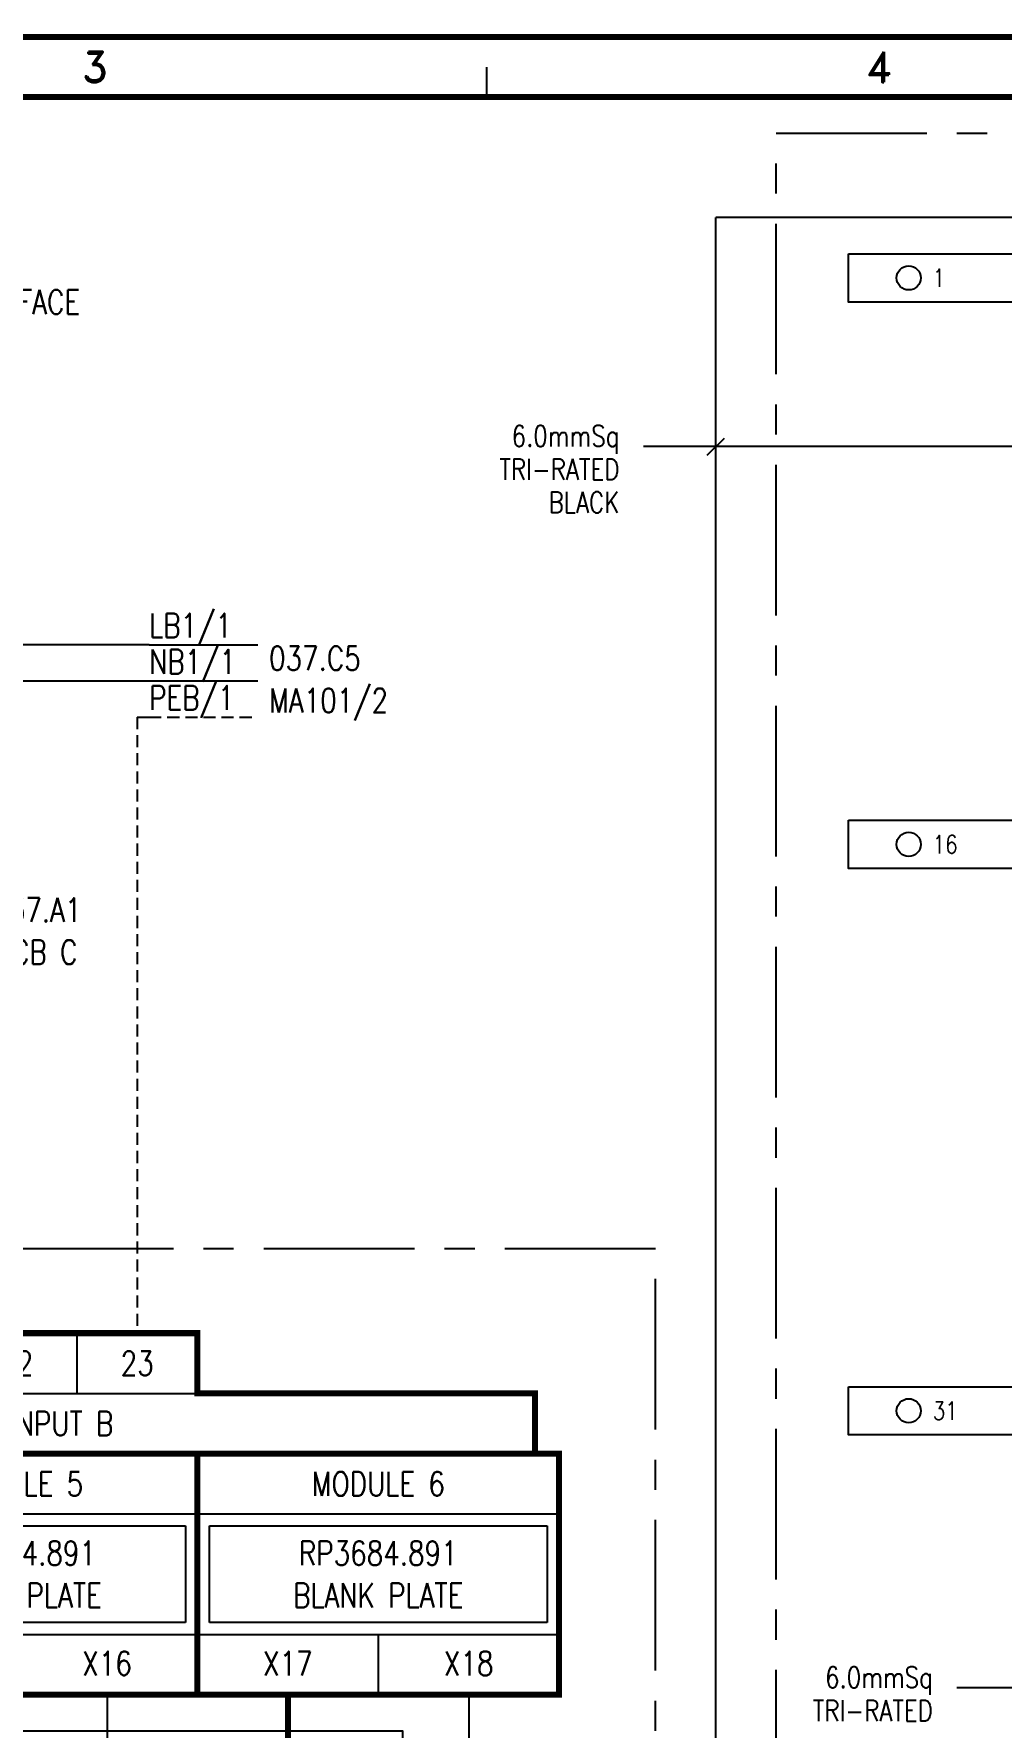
# Model space of a CAD drawing. Extents: x 0 to 414, y 0 to 285.
# Drawn here: x 173.4 to 253.7, y 144.8 to 285.2 of the extents above; entities that cross this region are included whole.
import ezdxf
from ezdxf.enums import TextEntityAlignment as Align

# ---------------------------------------------------------------- set-up
doc = ezdxf.new("R2010")
doc.units = 0
doc.header["$MEASUREMENT"] = 0
for name, pattern in [('CENTER', [2, 1.25, -0.25, 0.25, -0.25]), ('CONTINU', [0]), ('DASHEDX2', [1.5, 1, -0.5])]:
    doc.linetypes.add(name, pattern=pattern)
doc.layers.get('0').update_dxf_attribs({"linetype": 'CONTINUOUS'})
for name, color, linetype in [('CATALOGUE', 2, 'CONTINUOUS'), ('COL', 2, 'CONTINU'), ('LOCATION', 2, 'CONTINUOUS'), ('MCABBLU-TR-1_5', 4, 'CONTINUOUS'), ('MCABBRN-TR-1_5', 4, 'CONTINUOUS'), ('PCABBLK-TR-6_0', 7, 'CONTINUOUS'), ('PCABBLU-TR-1_5', 7, 'CONTINUOUS'), ('PCABEARTH-1_5', 7, 'DASHEDX2'), ('RECORD', 2, 'CONTINUOUS'), ('ROW', 2, 'CONTINU'), ('SNA', 2, 'CONTINUOUS'), ('TECHDATA', 2, 'CONTINUOUS'), ('TEXT', 2, 'CONTINUOUS'), ('TPOL', 3, 'CONTINUOUS'), ('UPS', 2, 'CONTINUOUS'), ('ZONE', 2, 'CONTINUOUS')]:
    doc.layers.add(name, color=color, linetype=linetype)
doc.styles.add('CATALOGU', font='ROMANS.shx', dxfattribs={"width": 0.8, "height": 2.5})
doc.styles.add('LOCATION', font='ROMANS.shx', dxfattribs={"width": 0.8, "height": 2.5})
doc.styles.add('PINS', font='ROMANS.shx', dxfattribs={"width": 0.8, "height": 2.5})
doc.styles.add('REFERENC', font='ROMANS.shx', dxfattribs={"width": 0.8, "height": 2.5})
doc.styles.add('ROMAND', font='ROMAND')
doc.styles.add('ROMANS', font='romans.shx', dxfattribs={"width": 0.8})
doc.styles.add('SYMBOL', font='romans.shx', dxfattribs={"width": 0.8})
doc.styles.add('TECHDATA', font='ROMANS.shx', dxfattribs={"width": 0.8, "height": 2.5})
doc.styles.add('WIRES', font='ROMANS.shx', dxfattribs={"width": 0.8, "height": 2})
doc.styles.add('ZONE', font='ROMANS.shx', dxfattribs={"width": 0.8, "height": 2.5})

# ---------------------------------------------------------------- blocks, each defined once
blk = doc.blocks.new('HS-A3')
at = {"color": 1}
blk.add_line((211, 280), (211, 282.5), dxfattribs=at)
at = {"color": 1, "const_width": 0.5}
blk.add_lwpolyline([(16, 3), (409, 3), (409, 285), (16, 285)], close=True, dxfattribs=at)
blk.add_lwpolyline([(16, 280), (404, 280)], dxfattribs=at)
at = {"color": 2, "style": 'ROMAND'}
for s, p in [('3', (178.5, 282.5)), ('4', (243.5, 282.5))]:
    blk.add_text(s, height=2.5, dxfattribs=at).set_placement(p, align=Align.MIDDLE)
at = {"layer": 'COL', "style": 'ROMAND', "flags": 9}
for tag, p in [('COL1', (48.5, 282.5)), ('COL2', (113.5, 282.5)), ('COL3', (178.5, 282.5)), ('COL4', (243.5, 282.5)), ('COL5', (308.5, 282.5)), ('COL6', (373.5, 282.5))]:
    blk.add_attdef(tag, p, '', height=2.5, dxfattribs=at)
at = {"layer": 'ROW', "style": 'ROMAND', "flags": 9}
for tag, p in [('ROW1', (406.5, 249.5)), ('ROW2', (406.5, 188.5)), ('ROW3', (406.5, 127.5)), ('ROW4', (406.5, 66.5))]:
    blk.add_attdef(tag, p, '', height=2.5, dxfattribs=at)
at = {"layer": 'UPS', "color": 3, "style": 'ROMANS', "width": 0.8, "flags": 8}
blk.add_attdef('PROJS->NOMPRO', text='', height=1.7, rotation=90, dxfattribs=at).set_placement((13.5, 35), align=Align.MIDDLE_LEFT)
at = {"layer": 'UPS', "style": 'ROMANS', "width": 0.8, "flags": 8}
for tag, height, p in [('PLANOS->VERIF', 2.5, (293.5, 34.25)), ('PLANOS->CANVI1', 2.5, (109, 29.25)), ('PLANOS->NCAN1', 2.5, (149, 29.25)), ('PLANOS->DCAN1', 2.5, (262.5, 29.25)), ('PLANOS->ORIG', 2.5, (293.5, 29.25)), ('PLANOS->CANVI2', 2.5, (109, 24.25)), ('PLANOS->NCAN2', 2.5, (149, 24.25)), ('PLANOS->DCAN2', 2.5, (262.5, 24.25)), ('PLANOS->HECHF', 2.5, (293.5, 24.25)), ('PLANOS->CANVI3', 2.5, (109, 19.25)), ('PLANOS->NCAN3', 2.5, (149, 19.25)), ('PLANOS->DCAN3', 2.5, (262.5, 19.25)), ('PLANOS->HECHD', 2.5, (293.5, 19.25)), ('PLANOS->CANVI4', 2.5, (109, 14.25)), ('PLANOS->NCAN4', 2.5, (149, 14.25)), ('PLANOS->DCAN4', 2.5, (262.5, 14.25)), ('PLANOS->DATACREA', 2.5, (293.5, 14.25)), ('PLANOS->CANVI5', 2.5, (109, 9.25)), ('PLANOS->NCAN5', 2.5, (149, 9.25)), ('PLANOS->DCAN5', 2.5, (262.5, 9.25)), ('PLANOS->NR1', 2.5, (293.5, 9.25)), ('PROJS->DESCPRO3', 5, (345.5, 5.5)), ('PLANOS->PLANO', 5, (378.5, 5.5)), ('PLANOS->USER', 5, (402.75, 5.5)), ('PLANOS->NR2', 2.5, (293.5, 4.25))]:
    blk.add_attdef(tag, text='', height=height, dxfattribs=at).set_placement(p, align=Align.CENTER)
at = {"layer": 'UPS', "style": 'ROMANS', "width": 3.1263, "flags": 8}
blk.add_attdef('PLANOS->MCAN1', text='', height=2.5, rotation=0.061173, dxfattribs=at).set_placement((155, 31.6443), (254, 31.75), align=Align.FIT)
at = {"layer": 'UPS', "style": 'ROMANS', "flags": 8}
for tag, width, p, p2 in [('PLANOS->MCAN2', 3.0574, (155, 26.75), (254, 26.75)), ('PLANOS->MCAN3', 3.0574, (155, 21.75), (254, 21.75)), ('PLANOS->MCAN4', 3.0462, (155, 16.75), (254, 16.75)), ('PLANOS->MCAN5', 3.0574, (155, 11.75), (254, 11.75))]:
    blk.add_attdef(tag, text='', height=2.5, dxfattribs=dict(at, width=width)).set_placement(p, p2, align=Align.FIT)
at = {"layer": 'UPS', "style": 'ROMANS', "width": 0.8, "flags": 8}
blk.add_attdef('PLANOS->DENOM', (313.5, 24.25), '', height=2.5, dxfattribs=at)
at = {"layer": 'UPS', "color": 4, "style": 'ROMANS', "width": 0.8, "flags": 8}
for tag, p in [('PROJS->DESCPRO1', (303, 19.25)), ('PROJS->DESCPRO2', (303, 14.25))]:
    blk.add_attdef(tag, p, '', height=2.5, dxfattribs=at)
at = {"layer": 'UPS', "color": 3, "style": 'ROMANS', "width": 0.8, "flags": 8}
blk.add_attdef('PLANOS->PROTOTIPO', text='', height=1.7, dxfattribs=at).set_placement((39.5, 5.5), align=Align.MIDDLE_LEFT)
at = {"layer": 'UPS', "style": 'ROMANS', "width": 0.8, "flags": 8}
blk.add_attdef('PLANOS->OBS4', text='', height=2.5, dxfattribs=at).set_placement((107, 5.5), align=Align.MIDDLE_LEFT)
blk = doc.blocks.new('LEGRAND')
at = {"color": 6, "linetype": 'CENTER', "ltscale": 10}
blk.add_lwpolyline([(0, 0), (167, 0), (167, -200), (0, -200)], close=True, dxfattribs=at)
for points in [[(6, -10), (160, -10), (160, -14), (6, -14)], [(6, -57), (160, -57), (160, -61), (6, -61)], [(6, -104), (160, -104), (160, -108), (6, -108)]]:
    blk.add_lwpolyline(points, close=True)
for centre in [(11, -12), (11, -59), (11, -106)]:
    blk.add_circle(centre, 1)
at = {"layer": 'CATALOGUE', "style": 'CATALOGU', "width": 0.8, "flags": 1}
blk.add_attdef('CATALOGUE', (18, -192), '', height=1, dxfattribs=at)
at = {"layer": 'LOCATION', "style": 'LOCATION', "width": 0.8, "flags": 1}
blk.add_attdef('LOCATION', (18, -194), '', height=1, dxfattribs=at)
at = {"layer": 'RECORD', "style": 'REFERENC', "width": 0.8, "flags": 1}
blk.add_attdef('RECORD', (18, -190), '', height=1, dxfattribs=at)
at = {"layer": 'SNA', "style": 'SYMBOL', "width": 0.8}
blk.add_attdef('SNA', text='', height=1.5, dxfattribs=at).set_placement((5, -196), align=Align.MIDDLE)
at = {"layer": 'TEXT', "color": 3, "style": 'SYMBOL', "width": 0.8}
for s, p in [('1', (13, -12)), ('16', (13, -59)), ('31', (13, -106))]:
    blk.add_text(s, height=1.5, dxfattribs=at).set_placement(p, align=Align.MIDDLE_LEFT)
at = {"layer": 'TPOL', "style": 'PINS', "width": 0.8, "flags": 1}
for tag, p in [('CN1', (11, -12)), ('CN2', (21, -12)), ('CN3', (29, -12)), ('CN4', (37, -12)), ('CN5', (47, -12)), ('CN6', (59, -12)), ('CN7', (71, -12)), ('CN8', (83, -12)), ('CN9', (95, -12)), ('CN10', (107, -12)), ('CN11', (119, -12)), ('CN12', (129, -12)), ('CN13', (137, -12)), ('CN14', (145, -12)), ('CN15', (155, -12)), ('CN16', (11, -59)), ('CN17', (21, -59)), ('CN18', (29, -59)), ('CN19', (37, -59)), ('CN20', (47, -59)), ('CN21', (59, -59)), ('CN22', (71, -59)), ('CN23', (83, -59)), ('CN24', (95, -59)), ('CN25', (107, -59)), ('CN26', (119, -59)), ('CN27', (129, -59)), ('CN28', (137, -59)), ('CN29', (145, -59)), ('CN30', (155, -59)), ('CN31', (11, -106)), ('CN32', (21, -106)), ('CN33', (29, -106)), ('CN34', (37, -106)), ('CN35', (47, -106)), ('CN36', (59, -106)), ('CN37', (71, -106)), ('CN38', (83, -106)), ('CN39', (95, -106)), ('CN40', (107, -106)), ('CN41', (119, -106)), ('CN42', (129, -106)), ('CN43', (137, -106)), ('CN44', (145, -106)), ('CN45', (155, -106)), ('CN46', (11, -153)), ('CN47', (21, -153)), ('CN48', (29, -153)), ('CN49', (37, -153)), ('CN50', (47, -153)), ('CN51', (59, -153)), ('CN52', (71, -153)), ('CN53', (83, -153)), ('CN54', (95, -153)), ('CN55', (107, -153)), ('CN56', (119, -153)), ('CN57', (129, -153)), ('CN58', (137, -153)), ('CN59', (145, -153)), ('CN60', (155, -153))]:
    blk.add_attdef(tag, text='', height=1.5, dxfattribs=at).set_placement(p, align=Align.MIDDLE)
at = {"layer": 'ZONE', "style": 'ZONE', "width": 0.8, "flags": 1}
blk.add_attdef('ZONE', (18, -196), '', height=1, dxfattribs=at)
blk = doc.blocks.new('HSD9037')
for p, q in [((5, 0), (5, -5)), ((15, 0), (15, -5)), ((95, 0), (95, -5)), ((105, 0), (105, -5)), ((-5, -5), (25, -5)), ((85, -5), (115, -5)), ((-35, -15), (145, -15)), ((-35, -25), (145, -25)), ((-20, -25), (-20, -30)), ((-20, -25), (-20, -30)), ((10, -25), (10, -30)), ((40, -25), (40, -30)), ((70, -25), (70, -30)), ((100, -25), (100, -30)), ((130, -25), (130, -30)), ((-12.5, -30), (-12.5, -43)), ((17.5, -30), (17.5, -43)), ((47.5, -30), (47.5, -43)), ((77.5, -30), (77.5, -43)), ((107.5, -30), (107.5, -43)), ((137.5, -30), (137.5, -43)), ((53, -43), (72, -43))]:
    blk.add_line(p, q)
at = {"color": 6, "linetype": 'CENTER', "ltscale": 10}
blk.add_lwpolyline([(-48.0014, -48), (153, -48), (153, 7), (-48.0014, 7)], close=True, dxfattribs=at)
for points in [[(-33, -10, 0.5, 0.5, 0), (-33, -5, 0.5, 0.5, 0), (-5, -5, 0.5, 0.5, 0), (-5, 0, 0.5, 0.5, 0), (25, 0, 0.5, 0.5, 0), (25, -5, 0.5, 0.5, 0), (53, -5, 0.5, 0.5, 0), (53, -10, 0, 0, 0)], [(57, -10, 0.5, 0.5, 0), (57, -5, 0.5, 0.5, 0), (85, -5, 0.5, 0.5, 0), (85, 0, 0.5, 0.5, 0), (115, 0, 0.5, 0.5, 0), (115, -5, 0.5, 0.5, 0), (143, -5, 0.5, 0.5, 0), (143, -10, 0, 0, 0)]]:
    blk.add_lwpolyline(points, format="xyseb")
at = {"const_width": 0.5}
blk.add_lwpolyline([(-35, -30), (145, -30), (145, -10), (-35, -10)], close=True, dxfattribs=at)
for points in [[(-5, -10), (-5, -30)], [(25, -10), (25, -30)], [(55, -10), (55, -30)], [(85, -10), (85, -30)], [(115, -10), (115, -30)], [(-27.5, -30), (-27.5, -34)], [(2.5, -30), (2.5, -34)], [(32.5, -30), (32.5, -34)], [(62.5, -30), (62.5, -34)], [(92.5, -30), (92.5, -34)], [(122.5, -30), (122.5, -34)], [(54, -35), (41, -35)]]:
    blk.add_lwpolyline(points, dxfattribs=at)
for points in [[(-42, -33), (42.5, -33), (42.5, -37), (-42, -37)], [(52.5, -33), (132, -33), (132, -37), (52.5, -37)], [(-22, -41.5), (57, -41.5), (57, -44.5), (-22, -44.5)], [(67.9986, -41.5), (147, -41.5), (147, -44.5), (67.9986, -44.5)]]:
    blk.add_lwpolyline(points, close=True)
at = {"const_width": 0.625}
for points in [[(-18.3125, -43, 1), (-17.6875, -43, 1)], [(-12.8125, -43, 1), (-12.1875, -43, 1)], [(17.1875, -43, 1), (17.8125, -43, 1)], [(47.1875, -43, 1), (47.8125, -43, 1)], [(52.6875, -43, 1), (53.3125, -43, 1)], [(71.6875, -43, 1), (72.3125, -43, 1)], [(77.1875, -43, 1), (77.8125, -43, 1)], [(107.1875, -43, 1), (107.8125, -43, 1)], [(137.1875, -43, 1), (137.8125, -43, 1)], [(142.6875, -43, 1), (143.3125, -43, 1)]]:
    blk.add_lwpolyline(points, format="xyb", close=True, dxfattribs=at)
for centre in [(-38, -35), (-27.5, -35), (2.5, -35), (32.5, -35), (40, -35), (55, -35), (62.5, -35), (92.5, -35), (122.5, -35), (128, -35)]:
    blk.add_circle(centre, 1)
at = {"layer": 'TEXT'}
blk.add_line((21.0282, 2), (88.9718, 2), dxfattribs=at)
at = {"layer": 'CATALOGUE', "style": 'CATALOGU', "width": 0.8, "flags": 1}
blk.add_attdef('CATALOGUE', (-44, -17), '', height=1, dxfattribs=at)
at = {"layer": 'LOCATION', "style": 'LOCATION', "width": 0.8, "flags": 1}
blk.add_attdef('LOCATION', (-44, -19), '', height=1, dxfattribs=at)
at = {"layer": 'RECORD', "style": 'REFERENC', "width": 0.8, "flags": 1}
blk.add_attdef('RECORD', (-44, -15), '', height=1, dxfattribs=at)
at = {"layer": 'SNA', "style": 'SYMBOL', "width": 0.8}
blk.add_attdef('SNA', text='', height=1.5, dxfattribs=at).set_placement((-43, 2), align=Align.MIDDLE)
at = {"layer": 'TECHDATA', "style": 'TECHDATA', "width": 0.8}
blk.add_attdef('TECHDATA01', text='', height=2.5, dxfattribs=at).set_placement((52.2367, 2.5), align=Align.CENTER)
at = {"layer": 'TEXT', "color": 3, "style": 'ROMANS', "width": 0.8}
for s, p in [('MAINS INPUT A', (10, -7.5)), ('MAINS INPUT B', (100, -7.5)), ('MODULE 1', (-20, -12.5)), ('MODULE 2', (10, -12.5)), ('MODULE 3', (40, -12.5)), ('MODULE 4', (70, -12.5)), ('MODULE 5', (100, -12.5)), ('MODULE 6', (130, -12.5))]:
    blk.add_text(s, height=2, dxfattribs=at).set_placement(p, align=Align.MIDDLE)
at = {"layer": 'TPOL', "style": 'PINS', "width": 0.8}
for tag, p in [('CN1', (0, -1.5)), ('CN2', (10, -1.5)), ('CN3', (20, -1.5)), ('CN4', (90, -1.5)), ('CN5', (100, -1.5)), ('CN6', (110, -1.5))]:
    blk.add_attdef(tag, text='', height=2, dxfattribs=at).set_placement(p, align=Align.TOP_CENTER)
for tag, p in [('CN7', (-27.5, -29)), ('CN8', (-12.5, -29)), ('CN9', (2.5, -29)), ('CN10', (17.5, -29)), ('CN11', (32.5, -29)), ('CN12', (47.5, -29)), ('CN13', (62.5, -29)), ('CN14', (77.5, -29)), ('CN15', (92.5, -29)), ('CN16', (107.5, -29)), ('CN17', (122.5, -29)), ('CN18', (137.5, -29))]:
    blk.add_attdef(tag, text='', height=2, dxfattribs=at).set_placement(p, align=Align.BOTTOM_CENTER)
at = {"layer": 'TPOL', "style": 'PINS', "width": 0.8, "flags": 1}
for tag, p in [('CN19', (-38, -38)), ('CN20', (128, -38)), ('CN21', (-18, -45)), ('CN22', (143, -45))]:
    blk.add_attdef(tag, text='', height=2, dxfattribs=at).set_placement(p, align=Align.TOP_CENTER)
at = {"layer": 'ZONE', "style": 'ZONE', "width": 0.8, "flags": 1}
blk.add_attdef('ZONE', (-44, -21), '', height=1, dxfattribs=at)
blk = doc.blocks.new('POWECMOD')
for p, q in [((1, -1), (29, -1)), ((1, -9), (1, -1)), ((29, -1), (29, -9)), ((29, -9), (1, -9))]:
    blk.add_line(p, q)
at = {"layer": 'CATALOGUE', "style": 'CATALOGU', "width": 0.8, "flags": 1}
blk.add_attdef('CATALOGUE', (30, -4), '', height=1, dxfattribs=at)
at = {"layer": 'LOCATION', "style": 'LOCATION', "width": 0.8, "flags": 1}
blk.add_attdef('LOCATION', (30, -7), '', height=1, dxfattribs=at)
at = {"layer": 'RECORD', "style": 'REFERENC', "width": 0.8, "flags": 1}
blk.add_attdef('RECORD', (30, -5.5), '', height=1, dxfattribs=at)
at = {"layer": 'SNA', "style": 'SYMBOL', "width": 0.8, "flags": 1}
blk.add_attdef('SNA', (30, -2.5), '', height=1, dxfattribs=at)
at = {"layer": 'TECHDATA', "style": 'TECHDATA', "width": 0.8}
for tag, p in [('TECHDATA01', (15, -3.25)), ('TECHDATA02', (15, -6.75))]:
    blk.add_attdef(tag, text='', height=2, dxfattribs=at).set_placement(p, align=Align.MIDDLE)
at = {"layer": 'ZONE', "style": 'ZONE', "width": 0.8, "flags": 1}
blk.add_attdef('ZONE', (30, -8.5), '', height=1, dxfattribs=at)

msp = doc.modelspace()

# ---------------------------------------------------------------- linework, layer by layer
at = {"layer": 'PCABBLK-TR-6_0'}
for p in [(230, 124.1355), (364, 270)]:
    msp.add_line(p, (230, 270), dxfattribs=at)
at = {"layer": 'PCABBLU-TR-1_5'}
for p, q in [((183, 234.557), (132, 234.557)), ((183, 234.557), (192, 234.557)), ((142, 231.557), (183, 231.557)), ((183, 231.557), (192, 231.557))]:
    msp.add_line(p, q, dxfattribs=at)
at = {"layer": 'PCABEARTH-1_5'}
for p, q in [((182, 228.557), (182, 178)), ((182, 228.557), (183, 228.557)), ((183, 228.557), (192, 228.557))]:
    msp.add_line(p, q, dxfattribs=at)
at = {"layer": 'TEXT', "color": 3}
for p, q in [((229.2933, 250.2933), (230.7067, 251.7067)), ((256, 251), (224, 251)), ((256, 148), (250, 148))]:
    msp.add_line(p, q, dxfattribs=at)

# ---------------------------------------------------------------- block references
for name, p in [('HS-A3', (0, 0)), ('LEGRAND', (235, 277))]:
    msp.add_blockref(name, p)
ref = msp.add_blockref('HSD9037', (72, 177.4396))
ref.add_attrib('CN1', '21', dxfattribs={"layer": 'TPOL', "height": 2, "style": 'PINS', "width": 0.8}).set_placement((72, 175.9396), align=Align.TOP_CENTER)
ref.add_attrib('CN2', '19', dxfattribs={"layer": 'TPOL', "height": 2, "style": 'PINS', "width": 0.8}).set_placement((82, 175.9396), align=Align.TOP_CENTER)
ref.add_attrib('CN3', '20', dxfattribs={"layer": 'TPOL', "height": 2, "style": 'PINS', "width": 0.8}).set_placement((92, 175.9396), align=Align.TOP_CENTER)
ref.add_attrib('CN4', '24', dxfattribs={"layer": 'TPOL', "height": 2, "style": 'PINS', "width": 0.8}).set_placement((162, 175.9396), align=Align.TOP_CENTER)
ref.add_attrib('CN5', '22', dxfattribs={"layer": 'TPOL', "height": 2, "style": 'PINS', "width": 0.8}).set_placement((172, 175.9396), align=Align.TOP_CENTER)
ref.add_attrib('CN6', '23', dxfattribs={"layer": 'TPOL', "height": 2, "style": 'PINS', "width": 0.8}).set_placement((182, 175.9396), align=Align.TOP_CENTER)
ref.add_attrib('CN7', 'X7', dxfattribs={"layer": 'TPOL', "height": 2, "style": 'PINS', "width": 0.8}).set_placement((44.5, 148.4396), align=Align.BOTTOM_CENTER)
ref.add_attrib('CN8', 'X8', dxfattribs={"layer": 'TPOL', "height": 2, "style": 'PINS', "width": 0.8}).set_placement((59.5, 148.4396), align=Align.BOTTOM_CENTER)
ref.add_attrib('CN9', 'X9', dxfattribs={"layer": 'TPOL', "height": 2, "style": 'PINS', "width": 0.8}).set_placement((74.5, 148.4396), align=Align.BOTTOM_CENTER)
ref.add_attrib('CN10', 'X10', dxfattribs={"layer": 'TPOL', "height": 2, "style": 'PINS', "width": 0.8}).set_placement((89.5, 148.4396), align=Align.BOTTOM_CENTER)
ref.add_attrib('CN11', 'X11', dxfattribs={"layer": 'TPOL', "height": 2, "style": 'PINS', "width": 0.8}).set_placement((104.5, 148.4396), align=Align.BOTTOM_CENTER)
ref.add_attrib('CN12', 'X12', dxfattribs={"layer": 'TPOL', "height": 2, "style": 'PINS', "width": 0.8}).set_placement((119.5, 148.4396), align=Align.BOTTOM_CENTER)
ref.add_attrib('CN13', 'X13', dxfattribs={"layer": 'TPOL', "height": 2, "style": 'PINS', "width": 0.8}).set_placement((134.5, 148.4396), align=Align.BOTTOM_CENTER)
ref.add_attrib('CN14', 'X14', dxfattribs={"layer": 'TPOL', "height": 2, "style": 'PINS', "width": 0.8}).set_placement((149.5, 148.4396), align=Align.BOTTOM_CENTER)
ref.add_attrib('CN15', 'X15', dxfattribs={"layer": 'TPOL', "height": 2, "style": 'PINS', "width": 0.8}).set_placement((164.5, 148.4396), align=Align.BOTTOM_CENTER)
ref.add_attrib('SNA', 'X1', dxfattribs={"layer": 'SNA', "height": 1.5, "style": 'SYMBOL', "width": 0.8}).set_placement((27.4352, 180.4681), align=Align.MIDDLE)
ref.add_attrib('CN17', 'X17', dxfattribs={"layer": 'TPOL', "height": 2, "style": 'PINS', "width": 0.8}).set_placement((194.5, 148.4396), align=Align.BOTTOM_CENTER)
ref.add_attrib('CN18', 'X18', dxfattribs={"layer": 'TPOL', "height": 2, "style": 'PINS', "width": 0.8}).set_placement((209.5, 148.4396), align=Align.BOTTOM_CENTER)
ref.add_attrib('TECHDATA01', 'HSD9037 RACK - 120Vac/24Vdc', dxfattribs={"layer": 'TECHDATA', "height": 2.5, "style": 'TECHDATA', "width": 0.8}).set_placement((124.2367, 179.9396), align=Align.CENTER)
ref.add_attrib('CN16', 'X16', dxfattribs={"layer": 'TPOL', "height": 2, "style": 'PINS', "width": 0.8}).set_placement((179.5, 148.4396), align=Align.BOTTOM_CENTER)
for p in [(157, 162.4396), (187, 162.4396)]:
    msp.add_blockref('POWECMOD', p).add_auto_attribs({'TECHDATA01': 'RP3684.891', 'TECHDATA02': 'BLANK PLATE'})

# ---------------------------------------------------------------- texts
at = {"layer": 'MCABBLU-TR-1_5', "style": 'WIRES', "width": 0.8}
msp.add_text('NB1/1', height=2, dxfattribs=at).set_placement((183, 231.557), align=Align.BOTTOM_LEFT)
at = {"layer": 'MCABBRN-TR-1_5', "style": 'WIRES', "width": 0.8}
for s, p in [('LB1/1', (183, 234.557)), ('PEB/1', (183, 228.557))]:
    msp.add_text(s, height=2, dxfattribs=at).set_placement(p, align=Align.BOTTOM_LEFT)
at = {"layer": 'TEXT', "color": 4, "style": 'ROMANS', "width": 0.8}
msp.add_text('SCOPE INTERFACE', height=2, dxfattribs=at).set_placement((158, 263), align=Align.MIDDLE_LEFT)
for s, p in [('6.0mmSq', (222, 251)), ('TRI-RATED', (222, 248.25)), ('BLACK', (222, 245.5)), ('6.0mmSq', (248, 148)), ('TRI-RATED', (248, 145.25))]:
    msp.add_text(s, height=1.75, dxfattribs=at).set_placement(p, align=Align.RIGHT)
at = {"layer": 'TEXT', "style": 'ROMANS', "width": 0.8}
for s, p in [('037.C5', (192.9363, 233.4397)), ('MA101/2', (192.9363, 229.9397)), ('037.A1', (169.9772, 212.557)), ('MCB C', (169.9772, 209.057))]:
    msp.add_text(s, height=2, dxfattribs=at).set_placement(p, align=Align.MIDDLE_LEFT)

doc.saveas('drawing.dxf')
